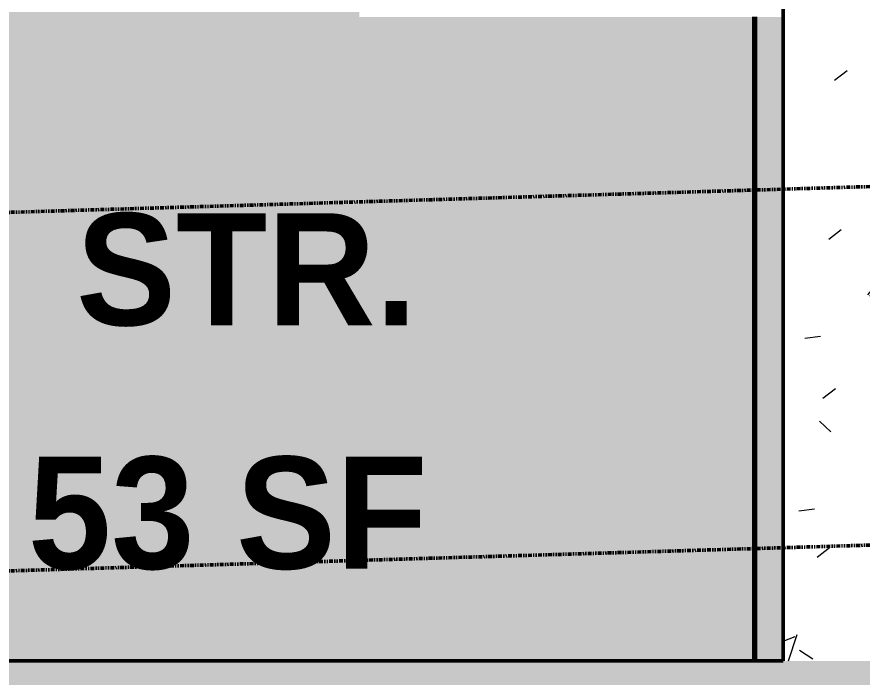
# Model space of a CAD drawing. Header units: inches. Extents: x -4294 to -464, y 9706 to 12475.
# Drawn here: x -2020.3 to -1935.4, y 9899.6 to 9965.9 of the extents above; entities that cross this region are included whole.
import ezdxf

# ---------------------------------------------------------------- set-up
doc = ezdxf.new("R2010")
doc.units = ezdxf.units.IN
doc.header["$MEASUREMENT"] = 0
doc.linetypes.add('Aligning Line 1_8_', pattern=[0.25, 0.125, -0.125])
doc.linetypes.add('Double Dash 3_8_', pattern=[1, 0.375, -0.125, 0.125, -0.125, 0.125, -0.125])
for name, color, linetype, lineweight in [('0-1', 7, 'Continuous', 5), ('0-4', 147, 'Aligning Line 1_8_', 9), ('A-AREA-1', 133, 'Continuous', 70), ('A-AREA-IDEN', 2, 'Continuous', 9), ('A-WALL-PATT-3', 8, 'Continuous', 9), ('C-PROP-LINE-1', 250, 'Double Dash 3_8_', 50), ('S-FNDN-4', 250, 'Continuous', 50)]:
    doc.layers.add(name, color=color, linetype=linetype, lineweight=lineweight)
doc.layers.add('A-AREA-PATT-1', color=7, linetype='Continuous', lineweight=9, transparency=1)
doc.styles.add('Century Gothic_B', font='GOTHICB.TTF', dxfattribs={"height": 11.25})
pattern_1 = [(50, (0, 0), (34.4287, -3.01202), [3.6, -39.6]), (355, (0, 0), (-6.6596, 36.10481), [2.88, -31.68]), (100.451, (2.87, -0.25), (27.76876, 33.0931), [3.06, -33.655]), (46.184, (0, 9.6), (51.22752, -7.94535), [5.4, -59.4]), (96.636, (4.27, 8.94), (44.86319, 46.7577), [4.589, -50.482]), (351.184, (0, 9.6), (44.86417, 46.75745), [4.32, -47.52]), (21, (4.8, 7.2), (28.65176, -19.325734), [3.6, -39.6]), (326, (4.8, 7.2), (11.67934, 34.80662), [2.88, -31.68]), (71.451, (7.188, 5.59), (40.33096, 15.48132), [3.06, -33.655]), (37.5, (0, 0), (0.583112, 15.978979), [1.584, -29.712, 1.584, -30.576, -31.8]), (37.5, (0, 0), (0.583112, 15.978979), [-63.456, 1.584, -30.216]), (7.5, (0, 0), (12.62689, 18.932107), [1.584, -16.752, 1.584, -28.992, -12.12]), (7.5, (0, 0), (12.62689, 18.932107), [-48.912, 1.584, -10.536]), (327.5, (-10.704, 0), (25.622992, -1.0828), [1.584, -10.416, 1.584, -35.856, -49.68]), (327.5, (-10.704, 0), (25.622992, -1.0828), [-49.44, 1.584, -48.096]), (317.5, (-15.504, 0), (27.99243, 4.80496), [1.584, -14.016, 1.584, -23.28, -35.28]), (317.5, (-15.504, 0), (27.99243, 4.80496), [-40.464, 1.584, -33.696])]

# ---------------------------------------------------------------- blocks, each defined once
blk = doc.blocks.new('CTR - 2nd Phase_rvt-1-FLOOR PLAN - BASEMENT')
at = {"layer": 'A-AREA-PATT-1'}
h = blk.add_hatch(color=256, dxfattribs=at)
h.paths.add_polyline_path([(-1943.324, 9901.189), (-1943.324, 9965.877), (-1946.224, 9965.877), (-1946.224, 9901.189), (-1944.406, 9901.189)], flags=0)
h.paths.add_polyline_path([(-1943.324, 9966.877), (-1943.324, 10178.189), (-1943.136, 10178.189), (-1943.136, 10466.189), (-1943.324, 10466.189), (-1943.324, 10665.064), (-1946.224, 10665.064), (-1946.224, 9966.877)], flags=0)
h.paths.add_polyline_path([(-1944.724, 10668.064), (-1943.324, 10668.064), (-1943.324, 10874.189), (-1943.136, 10874.189), (-1943.136, 11162.189), (-1943.324, 11162.189), (-1943.324, 11358.064), (-1944.724, 11358.064), (-1944.724, 11151.064), (-1946.224, 11151.064), (-1946.224, 10875.064), (-1944.724, 10875.064), (-1944.724, 10702.644)], flags=0)
h.paths.add_polyline_path([(-1944.724, 11364.064), (-1943.324, 11364.064), (-1943.324, 11570.189), (-1943.136, 11570.189), (-1943.136, 11858.189), (-1943.324, 11858.189), (-1943.324, 12054.064), (-1944.724, 12054.064), (-1944.724, 11847.064), (-1946.224, 11847.064), (-1946.224, 11571.064), (-1944.724, 11571.064), (-1944.724, 11366.934)], flags=0)
h.paths.add_polyline_path([(-1944.724, 12057.064), (-1943.324, 12057.064), (-1943.324, 12077.189), (-1946.224, 12077.189), (-1946.224, 12057.064)], flags=0)
at = {"layer": 'A-AREA-1'}
blk.add_line((-1946.224, 9965.877), (-1946.224, 9901.189), dxfattribs=at)
blk = doc.blocks.new('Family - ___-1878357-FLOOR PLAN - BASEMENT')
at = {"layer": 'C-PROP-LINE-1'}
for p, q in [((-3867.122, 9890.979), (-720.764, 9985.172)), ((-3927.096, 9853.167), (-684.32, 9950.247))]:
    blk.add_line(p, q, dxfattribs=at)
blk = doc.blocks.new('CTR - 1st Phase - Shell_rvt-1-FLOOR PLAN - BASEMENT')
at = {"layer": 'A-WALL-PATT-3'}
h = blk.add_hatch(dxfattribs=at)
h.set_pattern_fill('FP_1', color=256, style=0, pattern_type=2)
h.set_pattern_definition(pattern_1)
h.paths.add_polyline_path([(-1943.136, 9901.189), (-1933.324, 9901.189), (-1933.324, 10178.189), (-1943.324, 10178.189), (-1943.324, 9901.189)], flags=0)
h = blk.add_hatch(dxfattribs=at)
h.set_pattern_fill('FP_1', color=256, style=0, pattern_type=2)
h.set_pattern_definition(pattern_1)
h.paths.add_polyline_path([(-3813.324, 9891.189), (-3640.167, 9891.189), (-3628.397, 9895.189), (-3626.358, 9891.189), (-2394.732, 9891.189), (-1946.729, 9895.189), (-1938.324, 9891.19), (-1933.324, 9891.19), (-1933.324, 9901.189), (-3819.324, 9901.189), (-3819.324, 9891.189)], flags=0)
at = {"layer": 'S-FNDN-4'}
for p, q in [((-1943.324, 10178.189), (-1943.324, 9901.189)), ((-1943.324, 9901.189), (-3819.324, 9901.189))]:
    blk.add_line(p, q, dxfattribs=at)
at = {"layer": '0-4'}
blk.add_blockref('Family - ___-1878357-FLOOR PLAN - BASEMENT', (0, 0), dxfattribs=at)

msp = doc.modelspace()

# ---------------------------------------------------------------- hatches: boundary and pattern name
at = {"layer": 'A-AREA-PATT-1'}
msp.add_hatch(color=256, dxfattribs=at).paths.add_polyline_path([(-1946.2237, 9901.1894), (-1946.2237, 9965.8769), (-1985.9237, 9965.8769), (-1985.9237, 9966.3769), (-2021.9237, 9966.3769), (-2021.9237, 9965.8769), (-2064.0237, 9965.8491), (-2064.0237, 9901.1894), (-1951.2033, 9901.1894)], flags=0)

# ---------------------------------------------------------------- block references
at = {"layer": '0-1'}
for name in ['CTR - 1st Phase - Shell_rvt-1-FLOOR PLAN - BASEMENT', 'CTR - 2nd Phase_rvt-1-FLOOR PLAN - BASEMENT']:
    msp.add_blockref(name, (0, 0), dxfattribs=at)

# ---------------------------------------------------------------- texts
at = {"layer": 'A-AREA-IDEN', "char_height": 11.25, "attachment_point": 1, "style": 'Century Gothic_B'}
for s, insert, width in [('STR.', (-2014.395, 9946.1507), 34.845), ('53 SF', (-2019.2375, 9921.6931), 46.58625)]:
    msp.add_mtext(s, dxfattribs=dict(at, insert=insert, width=width))

doc.saveas('drawing.dxf')
